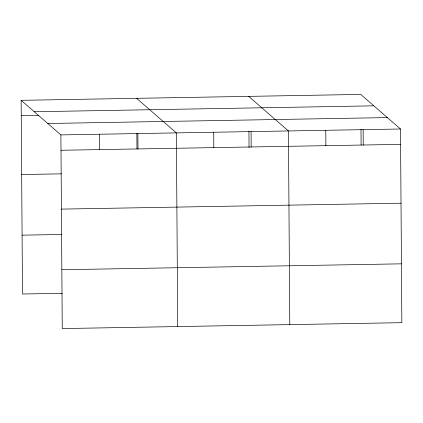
<?xml version="1.0" encoding="UTF-8"?>
<svg xmlns="http://www.w3.org/2000/svg" width="423" height="423" viewBox="0 0 423 423"><rect width="100%" height="100%" fill="white"/><g stroke="black" fill="none" stroke-linecap="round" stroke-linejoin="round"><path stroke-width="0.63" d="M21.15 100.33L360.75 94.424L400.496 128.999L401.85 322.67L62.25 328.576L60.896 134.905L21.15 100.33L22.504 294.001L62.297 293.308M34.268 111.741L373.869 105.835M21.256 115.696L38.868 115.389M47.783 123.495L387.383 117.589M60.896 134.905L400.496 128.999M61.002 150.271L400.607 144.365M21.668 174.535L61.462 173.842M61.414 209.115L401.015 203.204M22.091 235.162L61.885 234.469M61.837 269.737L401.438 263.83M248.682 96.37L288.428 130.95L289.781 324.621M136.613 98.321L176.359 132.901L177.713 326.567M363.14 129.65L363.251 145.015M360.993 129.401L361.105 145.094M325.784 130.3L325.895 145.665M251.072 131.601L251.183 146.966M248.925 131.352L249.041 147.696M213.715 132.251L213.827 147.616M137.872 133.568L137.983 148.933M136.856 133.303L136.967 148.991M99.384 134.239L99.495 149.605"/></g></svg>
